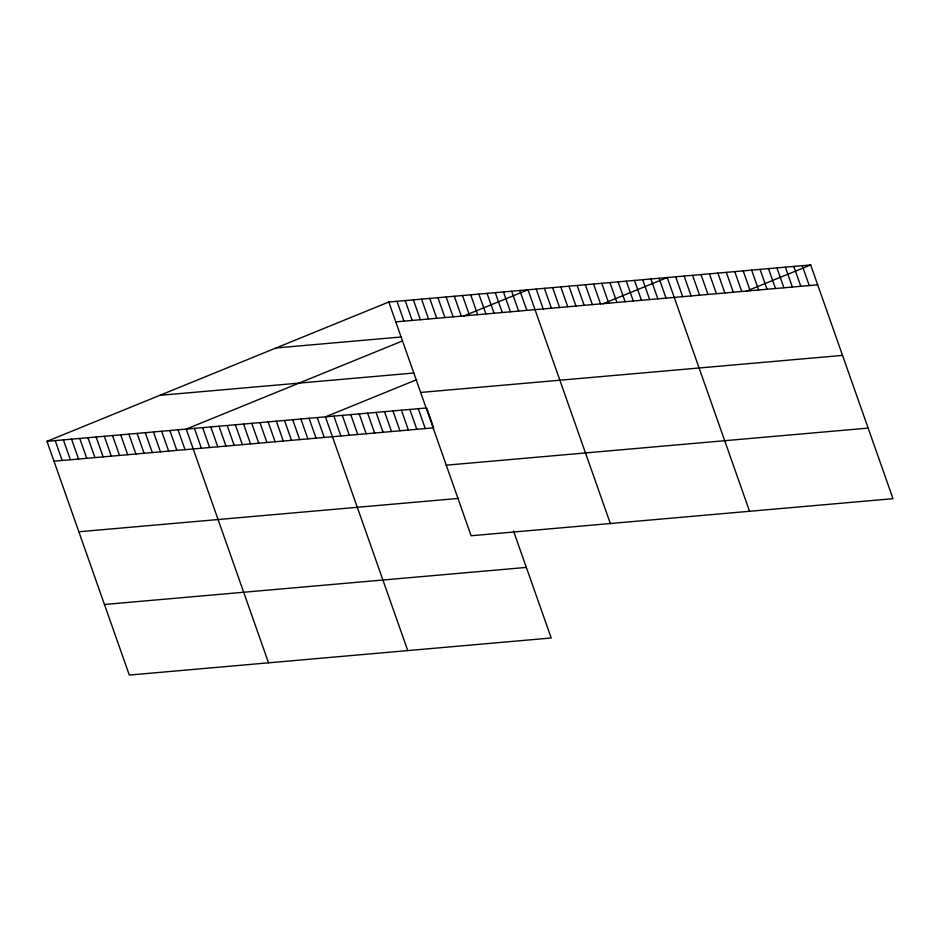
<?xml version="1.0" encoding="UTF-8"?>
<svg xmlns="http://www.w3.org/2000/svg" width="940" height="940" viewBox="0 0 940 940"><rect width="100%" height="100%" fill="white"/><g stroke="black" fill="none" stroke-linecap="round" stroke-linejoin="round"><path stroke-width="1.41" d="M513.546 531.053L551.204 637.99L129.309 675.061L47 441.318L388.796 302.01L810.691 264.939L893 498.682L471.116 535.753L388.796 302.01M402.461 340.95L186.226 429.087L268.534 662.829M463.573 316.04L528.022 289.779L610.33 523.521M416.761 379.643L325.452 416.855L407.76 650.598M602.787 303.808L667.247 277.547L749.556 511.289M746.231 291.212L810.691 264.939M395.799 321.88L817.683 284.808M276.007 347.976L401.58 336.943M159.788 395.34L413.671 373.039M420.65 392.45L842.534 355.39M47 441.318L426.701 407.96L433.693 427.829L53.991 461.188M446.253 465.171L868.149 428.099M78.854 531.77L458.555 498.4M104.458 604.479L526.353 567.419M802.243 265.679L809.246 285.549M793.807 266.42L800.809 286.289M785.37 267.16L792.373 287.029M776.934 267.9L783.937 287.769M768.497 268.652L775.5 288.521M760.061 269.392L767.052 289.262M751.624 270.132L758.615 290.002M743.188 270.873L750.179 290.742M734.751 271.613L741.742 291.482M726.315 272.353L733.306 292.223M717.866 273.094L724.869 292.963M709.43 273.834L716.433 293.703M700.993 274.574L707.996 294.443M692.557 275.314L699.56 295.184M684.12 276.055L691.111 295.924M675.684 276.807L682.675 296.676M659.058 278.264L666.049 298.133M650.868 278.98L657.859 298.85M642.678 279.697L649.669 299.566M634.488 280.425L641.48 300.295M626.298 281.142L633.29 301.012M618.109 281.859L625.1 301.728M609.919 282.576L616.91 302.445M601.729 283.304L608.721 303.173M593.539 284.021L600.531 303.89M585.35 284.738L592.341 304.607M577.16 285.454L584.151 305.324M568.97 286.183L575.962 306.052M560.78 286.9L567.772 306.769M552.591 287.617L559.582 307.486M544.401 288.333L551.392 308.203M536.211 289.062L543.202 308.919M519.832 290.495L526.823 310.365M511.642 291.212L518.633 311.081M503.452 291.929L510.455 311.798M495.263 292.657L502.265 312.527M487.073 293.374L494.076 313.243M478.883 294.091L485.886 313.96M470.693 294.808L477.696 314.677M462.504 295.536L469.507 315.405M454.314 296.253L461.317 316.122M446.124 296.97L453.127 316.839M437.934 297.686L444.937 317.555M429.745 298.415L436.748 318.284M421.555 299.132L428.558 319.001M413.365 299.848L420.368 319.718M405.175 300.565L412.178 320.434M396.986 301.294L403.988 321.163M418.265 408.7L425.256 428.57M409.828 409.44L416.82 429.31M401.392 410.181L408.383 430.05M392.944 410.921L399.947 430.79M384.507 411.661L391.51 431.531M376.071 412.402L383.073 432.271M367.634 413.142L374.637 433.011M359.197 413.882L366.189 433.751M350.761 414.634L357.752 434.503M342.325 415.374L349.316 435.244M333.888 416.115L340.879 435.984M317.262 417.572L324.253 437.441M309.072 418.288L316.063 438.157M300.882 419.017L307.873 438.886M292.692 419.734L299.684 439.603M284.503 420.45L291.494 440.32M276.313 421.167L283.304 441.036M268.123 421.896L275.115 441.765M259.933 422.612L266.925 442.481M251.744 423.329L258.735 443.198M243.554 424.046L250.545 443.915M235.364 424.774L242.356 444.632M227.175 425.491L234.166 445.36M218.985 426.208L225.976 446.077M210.795 426.924L217.786 446.794M202.605 427.641L209.596 447.511M194.416 428.37L201.407 448.239M178.036 429.803L185.027 449.673M169.846 430.52L176.838 450.389M161.657 431.248L168.648 451.118M153.467 431.965L160.458 451.835M145.277 432.682L152.268 452.551M137.087 433.399L144.079 453.268M128.898 434.127L135.889 453.997M120.708 434.844L127.699 454.713M112.518 435.561L119.509 455.43M104.328 436.278L111.32 456.147M96.138 437.006L103.13 456.875M87.949 437.723L94.94 457.592M79.759 438.44L86.75 458.309M71.569 439.156L78.561 459.026M63.38 439.885L70.371 459.754M55.19 440.602L62.181 460.471"/></g></svg>
